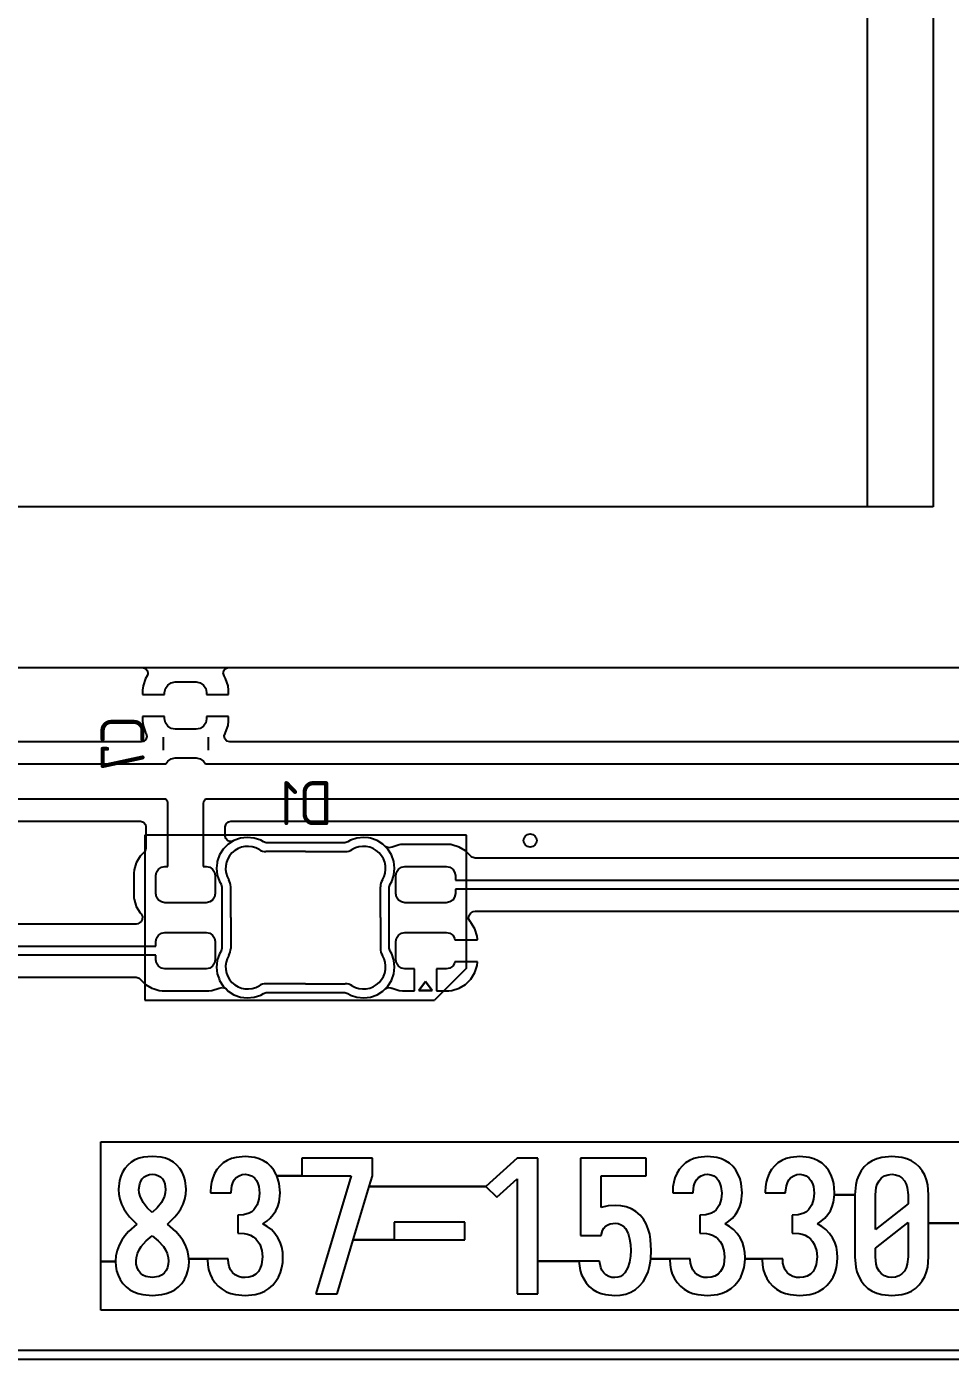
# Model space of a CAD drawing. Header units: millimetres. Extents: x 45 to 545, y -265 to -129.
# Drawn here: x 506.17 to 527.14, y -265.47 to -235.23 of the extents above; entities that cross this region are included whole.
import ezdxf
from ezdxf.enums import TextEntityAlignment as Align

# ---------------------------------------------------------------- set-up
doc = ezdxf.new("R2010")
doc.units = ezdxf.units.MM
for name, color, linetype, true_color in [('B.Cu', 151, 'CONTINUOUS', 0x6fccdb), ('B.Silkscreen', 203, 'CONTINUOUS', 0x8864cb), ('Edge.Cuts', 111, 'CONTINUOUS', 0x81ffbe), ('F.Cu', 241, 'CONTINUOUS', 0xe27299), ('F.Silkscreen', 254, 'CONTINUOUS', 0xdcc8ff), ('User.4', 31, 'CONTINUOUS', 0xd8c852)]:
    doc.layers.add(name, color=color, linetype=linetype, true_color=true_color)
doc.styles.add('KICAD', font='isocp.shx')

msp = doc.modelspace()

# ---------------------------------------------------------------- linework, layer by layer
at = {"layer": 'B.Cu', "linetype": 'CONTINUOUS'}
for p, q in [((496.254229, -249.775), (508.795771, -249.775)), ((508.795771, -249.775), (508.86281, -249.794685)), ((508.86281, -249.794685), (508.908565, -249.847489)), ((510.63025, -249.896706), (510.651172, -249.830042)), ((510.651172, -249.830042), (510.704813, -249.785272)), ((510.704813, -249.785272), (510.754229, -249.775)), ((510.754229, -249.775), (540.162138, -249.775)), ((508.864546, -250.023699), (508.810319, -250.187347)), ((508.864549, -250.023692), (508.864546, -250.023699)), ((508.901309, -249.964098), (508.864549, -250.023692)), ((508.918509, -249.916647), (508.901309, -249.964098)), ((508.908565, -249.847489), (508.918509, -249.916647)), ((509.369562, -250.169562), (509.446613, -250.118079)), ((509.446613, -250.118079), (509.5375, -250.1)), ((509.5375, -250.1), (510.0125, -250.1)), ((510.0125, -250.1), (510.103387, -250.118079)), ((510.103387, -250.118079), (510.180438, -250.169562)), ((510.648691, -249.964098), (510.63025, -249.896706)), ((510.68545, -250.023692), (510.648691, -249.964098)), ((510.685453, -250.023699), (510.68545, -250.023692)), ((510.73968, -250.187347), (510.685453, -250.023699)), ((508.810319, -250.187347), (508.8, -250.288345)), ((508.8, -250.288345), (508.8, -250.3875)), ((508.8, -250.3875), (509.3, -250.3875)), ((509.3, -250.3375), (509.318079, -250.246613)), ((509.3, -250.3875), (509.3, -250.3375)), ((509.318079, -250.246613), (509.369562, -250.169562)), ((510.180438, -250.169562), (510.231921, -250.246613)), ((510.231921, -250.246613), (510.25, -250.3375)), ((510.25, -250.3375), (510.25, -250.3875)), ((510.25, -250.3875), (510.749999, -250.3875)), ((510.749998, -250.288345), (510.73968, -250.187347)), ((510.749999, -250.28836), (510.749998, -250.288345)), ((510.749999, -250.3875), (510.749999, -250.28836)), ((509.3, -250.8875), (508.800001, -250.8875)), ((508.800001, -250.8875), (508.800001, -250.986654)), ((508.800001, -250.986654), (508.810319, -251.087652)), ((509.3, -250.9375), (509.3, -250.8875)), ((509.318079, -251.028387), (509.3, -250.9375)), ((509.369562, -251.105438), (509.318079, -251.028387)), ((510.231921, -251.028387), (510.180438, -251.105438)), ((510.25, -250.9375), (510.231921, -251.028387)), ((510.75, -250.8875), (510.25, -250.8875)), ((510.25, -250.8875), (510.25, -250.9375)), ((510.73968, -251.087652), (510.749999, -250.986654)), ((510.749999, -250.986654), (510.75, -250.986641)), ((510.75, -250.986641), (510.75, -250.8875)), ((508.810319, -251.087652), (508.864546, -251.2513)), ((508.864546, -251.2513), (508.864549, -251.251307)), ((508.864549, -251.251307), (508.87787, -251.272902)), ((508.896311, -251.340294), (508.875389, -251.406958)), ((508.87787, -251.272902), (508.896311, -251.340294)), ((509.446613, -251.156921), (509.369562, -251.105438)), ((509.5375, -251.175), (509.446613, -251.156921)), ((510.0125, -251.175), (509.5375, -251.175)), ((510.103387, -251.156921), (510.0125, -251.175)), ((510.180438, -251.105438), (510.103387, -251.156921)), ((510.65493, -251.320353), (510.67213, -251.272902)), ((510.664874, -251.389511), (510.65493, -251.320353)), ((510.67213, -251.272902), (510.68545, -251.251307)), ((510.68545, -251.251307), (510.685453, -251.2513)), ((510.685453, -251.2513), (510.73968, -251.087652)), ((508.772332, -251.462), (496.277668, -251.462)), ((508.821748, -251.451728), (508.772332, -251.462)), ((508.875389, -251.406958), (508.821748, -251.451728)), ((510.710629, -251.442315), (510.664874, -251.389511)), ((510.777668, -251.462), (510.710629, -251.442315)), ((538.723138, -251.462), (510.777668, -251.462)), ((495.725832, -251.9625), (509.324168, -251.9625)), ((509.324168, -251.9625), (509.369562, -251.894562)), ((509.369562, -251.894562), (509.446613, -251.843079)), ((509.446613, -251.843079), (509.5375, -251.825)), ((509.5375, -251.825), (510.0125, -251.825)), ((510.0125, -251.825), (510.103387, -251.843079)), ((510.103387, -251.843079), (510.180438, -251.894562)), ((510.180438, -251.894562), (510.225832, -251.9625)), ((510.225832, -251.9625), (538.981814, -251.9625)), ((509.324168, -252.7625), (495.725832, -252.7625)), ((509.369562, -252.830438), (509.324168, -252.7625)), ((509.375, -252.834071), (509.369562, -252.830438)), ((509.375, -254.29), (509.375, -252.834071)), ((510.180438, -252.830438), (510.175, -252.834071)), ((510.175, -252.834071), (510.175, -254.29)), ((510.225832, -252.7625), (510.180438, -252.830438)), ((539.1475, -252.7625), (510.225832, -252.7625)), ((496.2995, -253.263), (508.7505, -253.263)), ((508.7505, -253.263), (508.817539, -253.282685)), ((508.817539, -253.282685), (508.863294, -253.335489)), ((508.863294, -253.335489), (508.8745, -253.387)), ((508.8745, -253.387), (508.8745, -253.876409)), ((510.6755, -253.387), (510.695185, -253.319961)), ((510.6755, -253.599687), (510.6755, -253.387)), ((510.695185, -253.319961), (510.747989, -253.274206)), ((510.747989, -253.274206), (510.7995, -253.263)), ((510.7995, -253.263), (539.236193, -253.263)), ((510.686295, -253.65029), (510.6755, -253.599687)), ((510.731624, -253.70346), (510.686295, -253.65029)), ((510.798503, -253.723683), (510.731624, -253.70346)), ((510.865699, -253.704538), (510.798503, -253.723683)), ((510.874926, -253.698712), (510.865699, -253.704538)), ((511.022267, -253.64644), (510.874926, -253.698712)), ((511.022268, -253.64644), (511.022267, -253.64644)), ((511.177509, -253.627929), (511.022268, -253.64644)), ((511.17751, -253.627929), (511.177509, -253.627929)), ((511.177511, -253.627929), (511.17751, -253.627929)), ((511.333011, -253.644089), (511.177511, -253.627929)), ((511.333014, -253.64409), (511.333011, -253.644089)), ((511.481128, -253.694129), (511.333014, -253.64409)), ((511.541831, -253.731271), (511.481128, -253.694129)), ((511.606549, -253.7495), (511.541831, -253.731271)), ((513.393451, -253.7495), (511.606549, -253.7495)), ((513.458169, -253.731271), (513.393451, -253.7495)), ((513.51887, -253.694129), (513.458169, -253.731271)), ((513.518871, -253.694129), (513.51887, -253.694129)), ((513.666986, -253.644091), (513.518871, -253.694129)), ((513.822487, -253.627931), (513.666986, -253.644091)), ((513.822488, -253.627931), (513.822487, -253.627931)), ((513.822491, -253.627931), (513.822488, -253.627931)), ((513.925984, -253.640271), (513.822491, -253.627931)), ((513.977733, -253.646442), (513.925984, -253.640271)), ((514.125074, -253.698716), (513.977731, -253.646442)), ((513.977731, -253.646442), (513.977733, -253.646442)), ((514.257274, -253.782182), (514.125074, -253.698716)), ((508.745565, -254.056705), (508.656927, -254.203329)), ((508.745566, -254.056704), (508.745565, -254.056705)), ((508.838181, -253.96409), (508.745566, -254.056704)), ((508.854815, -253.943448), (508.838181, -253.96409)), ((508.8745, -253.876409), (508.854815, -253.943448)), ((514.306565, -253.831473), (514.257274, -253.782182)), ((514.324361, -253.846223), (514.306565, -253.831473)), ((514.390834, -253.867745), (514.324361, -253.846223)), ((514.45839, -253.849913), (514.390834, -253.867745)), ((514.463327, -253.846928), (514.45839, -253.849913)), ((514.463329, -253.846927), (514.463327, -253.846928)), ((514.626894, -253.795959), (514.463329, -253.846927)), ((514.655327, -253.793375), (514.626894, -253.795959)), ((514.697974, -253.7895), (514.655327, -253.793375)), ((515.752026, -253.7895), (514.697974, -253.7895)), ((515.794672, -253.793375), (515.752026, -253.7895)), ((515.823106, -253.795959), (515.794672, -253.793375)), ((515.98667, -253.846927), (515.823104, -253.795959)), ((515.823104, -253.795959), (515.823106, -253.795959)), ((515.986671, -253.846928), (515.986669, -253.846927)), ((515.986669, -253.846927), (515.98667, -253.846927)), ((515.986673, -253.846929), (515.986671, -253.846928)), ((516.133291, -253.935563), (515.986673, -253.846929)), ((516.254437, -254.056709), (516.133291, -253.935563)), ((516.254438, -254.056711), (516.254437, -254.056709)), ((516.25974, -254.062013), (516.254438, -254.056711)), ((516.260698, -254.061054), (516.25974, -254.062013)), ((516.281298, -254.079815), (516.260698, -254.061054)), ((516.348337, -254.0995), (516.281298, -254.079815)), ((508.605959, -254.366896), (508.5995, -254.437974)), ((508.656927, -254.203329), (508.605959, -254.366894)), ((508.605959, -254.366894), (508.605959, -254.366896)), ((509.115605, -254.41655), (509.160043, -254.350043)), ((509.160043, -254.350043), (509.22655, -254.305605)), ((509.22655, -254.305605), (509.305, -254.29)), ((509.305, -254.29), (509.375, -254.29)), ((510.175, -254.29), (510.245, -254.29)), ((510.245, -254.29), (510.32345, -254.305605)), ((510.32345, -254.305605), (510.389957, -254.350043)), ((510.389957, -254.350043), (510.434395, -254.41655)), ((514.565605, -254.41655), (514.610043, -254.350043)), ((514.610043, -254.350043), (514.67655, -254.305605)), ((514.67655, -254.305605), (514.755, -254.29)), ((514.755, -254.29), (515.695, -254.29)), ((515.695, -254.29), (515.77345, -254.305605)), ((515.77345, -254.305605), (515.839957, -254.350043)), ((515.839957, -254.350043), (515.884395, -254.41655)), ((538.849903, -254.0995), (516.348337, -254.0995)), ((508.5995, -254.437974), (508.5995, -254.962026)), ((509.1, -254.495), (509.115605, -254.41655)), ((509.1, -254.905), (509.1, -254.495)), ((510.434395, -254.41655), (510.45, -254.495)), ((510.45, -254.495), (510.45, -254.905)), ((514.55, -254.495), (514.565605, -254.41655)), ((514.55, -254.905), (514.55, -254.495)), ((515.884395, -254.41655), (515.9, -254.495)), ((515.9, -254.495), (515.9, -254.6)), ((515.9, -254.6), (539.108578, -254.6)), ((508.5995, -254.962026), (508.60301, -255.000656)), ((509.115605, -254.98345), (509.1, -254.905)), ((509.160043, -255.049957), (509.115605, -254.98345)), ((510.434395, -254.98345), (510.389957, -255.049957)), ((510.45, -254.905), (510.434395, -254.98345)), ((514.565605, -254.98345), (514.55, -254.905)), ((514.610043, -255.049957), (514.565605, -254.98345)), ((515.884395, -254.98345), (515.839957, -255.049957)), ((515.9, -254.905), (515.884395, -254.98345)), ((539.15, -254.8), (515.9, -254.8)), ((515.9, -254.8), (515.9, -254.905)), ((508.60301, -255.000656), (508.605959, -255.033105)), ((508.605959, -255.033105), (508.656927, -255.19667)), ((508.656927, -255.19667), (508.656929, -255.196673)), ((508.656929, -255.196673), (508.742355, -255.337985)), ((509.22655, -255.094395), (509.160043, -255.049957)), ((509.305, -255.11), (509.22655, -255.094395)), ((510.245, -255.11), (509.305, -255.11)), ((510.32345, -255.094395), (510.245, -255.11)), ((510.389957, -255.049957), (510.32345, -255.094395)), ((514.67655, -255.094395), (514.610043, -255.049957)), ((514.755, -255.11), (514.67655, -255.094395)), ((515.695, -255.11), (514.755, -255.11)), ((515.77345, -255.094395), (515.695, -255.11)), ((515.839957, -255.049957), (515.77345, -255.094395)), ((508.692438, -255.592604), (508.651663, -255.5995)), ((508.738164, -255.559914), (508.692438, -255.592604)), ((508.740261, -255.562011), (508.738164, -255.559914)), ((508.764592, -255.537679), (508.740261, -255.562011)), ((508.742355, -255.337985), (508.745565, -255.343294)), ((508.745565, -255.343294), (508.76459, -255.362319)), ((508.76459, -255.362319), (508.798075, -255.423642)), ((508.793091, -255.493334), (508.764592, -255.537679)), ((508.798075, -255.423642), (508.793091, -255.493334)), ((516.20157, -255.476711), (516.206554, -255.407019)), ((516.235055, -255.538034), (516.20157, -255.476711)), ((516.206554, -255.407019), (516.235055, -255.362672)), ((516.235055, -255.362672), (516.254437, -255.343291)), ((516.254037, -255.557016), (516.235055, -255.538034)), ((516.342612, -255.703536), (516.254037, -255.557016)), ((516.254437, -255.34329), (516.259743, -255.337985)), ((516.254437, -255.343291), (516.254437, -255.34329)), ((516.259743, -255.337985), (516.26184, -255.340082)), ((516.26184, -255.340082), (516.307562, -255.307396)), ((516.307562, -255.307396), (516.348337, -255.3005)), ((516.348337, -255.3005), (539.063331, -255.3005)), ((508.651663, -255.5995), (502.525097, -255.5995)), ((509.115605, -255.91655), (509.160043, -255.850043)), ((509.160043, -255.850043), (509.22655, -255.805605)), ((509.22655, -255.805605), (509.305, -255.79)), ((509.305, -255.79), (510.245, -255.79)), ((510.245, -255.79), (510.32345, -255.805605)), ((510.32345, -255.805605), (510.389957, -255.850043)), ((510.389957, -255.850043), (510.434395, -255.91655)), ((514.565605, -255.91655), (514.610043, -255.850043)), ((514.610043, -255.850043), (514.67655, -255.805605)), ((514.67655, -255.805605), (514.755, -255.79)), ((514.755, -255.79), (515.695, -255.79)), ((515.695, -255.79), (515.77345, -255.805605)), ((515.77345, -255.805605), (515.839957, -255.850043)), ((515.839957, -255.850043), (515.884395, -255.91655)), ((516.393544, -255.866985), (516.342612, -255.703536)), ((516.4, -255.938022), (516.393544, -255.866985)), ((502.266421, -256.1), (509.1, -256.1)), ((509.1, -255.995), (509.115605, -255.91655)), ((509.1, -256.1), (509.1, -255.995)), ((510.434395, -255.91655), (510.45, -255.995)), ((510.45, -255.995), (510.45, -256.405)), ((514.55, -255.995), (514.565605, -255.91655)), ((514.55, -256.405), (514.55, -255.995)), ((515.884395, -255.91655), (515.891049, -255.95)), ((515.891049, -255.95), (516.4, -255.95)), ((516.4, -255.95), (516.4, -255.938022)), ((509.1, -256.3), (502.225, -256.3)), ((509.1, -256.405), (509.1, -256.3)), ((509.115605, -256.48345), (509.1, -256.405)), ((509.160043, -256.549957), (509.115605, -256.48345)), ((510.434395, -256.48345), (510.389957, -256.549957)), ((510.45, -256.405), (510.434395, -256.48345)), ((514.565605, -256.48345), (514.55, -256.405)), ((514.610043, -256.549957), (514.565605, -256.48345)), ((515.884395, -256.48345), (515.839957, -256.549957)), ((515.891049, -256.45), (515.884395, -256.48345)), ((516.4, -256.45), (515.891049, -256.45)), ((516.393544, -256.533014), (516.4, -256.461977)), ((516.4, -256.461977), (516.4, -256.45)), ((502.145943, -256.8005), (508.651663, -256.8005)), ((508.651663, -256.8005), (508.718702, -256.820185)), ((509.22655, -256.594395), (509.160043, -256.549957)), ((509.305, -256.61), (509.22655, -256.594395)), ((510.245, -256.61), (509.305, -256.61)), ((510.32345, -256.594395), (510.245, -256.61)), ((510.389957, -256.549957), (510.32345, -256.594395)), ((514.67655, -256.594395), (514.610043, -256.549957)), ((514.755, -256.61), (514.67655, -256.594395)), ((514.975, -256.61), (514.755, -256.61)), ((514.975, -257.11), (514.975, -256.61)), ((515.695, -256.61), (515.475, -256.61)), ((515.475, -256.61), (515.475, -257.11)), ((515.77345, -256.594395), (515.695, -256.61)), ((515.839957, -256.549957), (515.77345, -256.594395)), ((516.254037, -256.842983), (516.342612, -256.696463)), ((516.342612, -256.696463), (516.393544, -256.533014)), ((508.718702, -256.820185), (508.739301, -256.838945)), ((508.739301, -256.838945), (508.74026, -256.837987)), ((508.74026, -256.837987), (508.745561, -256.843288)), ((508.745561, -256.843288), (508.745563, -256.843291)), ((508.745563, -256.843291), (508.866709, -256.964437)), ((508.866709, -256.964437), (509.013327, -257.053071)), ((509.013327, -257.053071), (509.01333, -257.053072)), ((509.01333, -257.053072), (509.013329, -257.053072)), ((509.013329, -257.053072), (509.061756, -257.068162)), ((509.061756, -257.068162), (509.176896, -257.104041)), ((509.176896, -257.104041), (509.247974, -257.1105)), ((510.302026, -257.1105), (510.373104, -257.104041)), ((510.373104, -257.104041), (510.536673, -257.053071)), ((510.536673, -257.053071), (510.541603, -257.05009)), ((510.541603, -257.05009), (510.609155, -257.032254)), ((510.609155, -257.032254), (510.67563, -257.05377)), ((510.67563, -257.05377), (510.693434, -257.068526)), ((510.693434, -257.068526), (510.742725, -257.117817)), ((514.257271, -257.11782), (514.306929, -257.068162)), ((514.306929, -257.068162), (514.368252, -257.034676)), ((514.368252, -257.034676), (514.437943, -257.03966)), ((514.437943, -257.03966), (514.458762, -257.049726)), ((514.458762, -257.049726), (514.463535, -257.052611)), ((514.463535, -257.052611), (514.463536, -257.052612)), ((514.463536, -257.052612), (514.626986, -257.103544)), ((514.626986, -257.103544), (514.626984, -257.103544)), ((514.626984, -257.103544), (514.698023, -257.11)), ((515.751977, -257.11), (515.823014, -257.103544)), ((515.823014, -257.103544), (515.986463, -257.052612)), ((515.986463, -257.052612), (516.132983, -256.964037)), ((516.132983, -256.964037), (516.254037, -256.842983)), ((509.247974, -257.1105), (509.247977, -257.1105)), ((509.247977, -257.1105), (510.302023, -257.1105)), ((510.302023, -257.1105), (510.302026, -257.1105)), ((510.742725, -257.117817), (510.742727, -257.117818)), ((510.742727, -257.117818), (510.742729, -257.11782)), ((510.742729, -257.11782), (510.874926, -257.201284)), ((510.874926, -257.201284), (511.022269, -257.253558)), ((511.022269, -257.253558), (511.177509, -257.272069)), ((511.177509, -257.272069), (511.333012, -257.255909)), ((511.333012, -257.255909), (511.481128, -257.205871)), ((511.481128, -257.205871), (511.541828, -257.168728)), ((511.541828, -257.168728), (511.606548, -257.1505)), ((511.606548, -257.1505), (511.639522, -257.150501)), ((511.639522, -257.150501), (511.639524, -257.1505)), ((511.639524, -257.1505), (512.460118, -257.1505)), ((512.460118, -257.1505), (513.360473, -257.1505)), ((513.360473, -257.1505), (513.393452, -257.1505)), ((513.393452, -257.1505), (513.458172, -257.16873)), ((513.458172, -257.16873), (513.511373, -257.201283)), ((513.511373, -257.201283), (513.518872, -257.205871)), ((513.518872, -257.205871), (513.666988, -257.255909)), ((513.666988, -257.255909), (513.822491, -257.272069)), ((513.822491, -257.272069), (513.977731, -257.253558)), ((513.977731, -257.253558), (514.125074, -257.201284)), ((514.125074, -257.201284), (514.257271, -257.11782)), ((514.698023, -257.11), (514.975, -257.11)), ((515.475, -257.11), (515.751977, -257.11)), ((541.996519, -265.2745), (48.003481, -265.2745))]:
    msp.add_line(p, q, dxfattribs=at)
at = {"layer": 'B.Cu'}
msp.add_circle((517.599999, -253.7), 0.15, dxfattribs=at)
at = {"layer": 'B.Silkscreen', "linetype": 'CONTINUOUS'}
for p, q in [((509.265, -251.353733), (509.265, -251.646267)), ((510.285, -251.353733), (510.285, -251.646267)), ((508.85, -253.575), (508.85, -257.325)), ((516.15, -253.575), (508.85, -253.575)), ((516.15, -256.6), (516.15, -253.575)), ((516.15, -256.6), (515.425, -257.325)), ((515.225, -256.9), (515.075, -257.1)), ((515.075, -257.1), (515.225, -256.9)), ((515.075, -257.1), (515.375, -257.1)), ((515.375, -257.1), (515.075, -257.1)), ((515.375, -257.1), (515.225, -256.9)), ((515.225, -256.9), (515.375, -257.1)), ((508.85, -257.325), (515.425, -257.325))]:
    msp.add_line(p, q, dxfattribs=at)
at = {"layer": 'Edge.Cuts', "linetype": 'CONTINUOUS'}
for p, q in [((512.5, -253.95), (511.599647, -253.95)), ((512.5, -253.95), (513.400353, -253.95)), ((510.8, -255.45), (510.8, -254.749647)), ((514.2, -255.45), (514.2, -254.749647)), ((510.8, -255.45), (510.8, -256.150353)), ((514.2, -255.45), (514.2, -256.150353)), ((512.5, -256.95), (511.599647, -256.95)), ((512.5, -256.95), (513.400353, -256.95)), ((542, -265.475), (48, -265.475))]:
    msp.add_line(p, q, dxfattribs=at)
at = {"layer": 'Edge.Cuts'}
for centre, radius, start, end in [((511.18284, -254.33284), 0.499999, -301.4001015, -148.5998985), ((511.59965, -253.64998), 0.30002, -121.3982783, -90.0005729), ((513.400356, -253.650008), 0.299992, -90.000573, -58.5999137), ((513.817158, -254.332842), 0.5, -31.3997865, 121.3997865), ((510.5, -254.7496), 0.299976, -0.0089763, 31.3921169), ((514.499992, -254.749644), 0.299992, -211.4000863, -179.999427), ((510.50032, -256.15044), 0.29968, -31.4174572, 0.0166335), ((514.499992, -256.150356), 0.299992, -180.000573, -148.5999137), ((511.18284, -256.56716), 0.499999, -211.4001015, -58.5998985), ((513.817158, -256.567158), 0.5, -121.3997865, 31.3997865), ((511.5996, -257.25), 0.299976, 89.9910237, 121.3921169), ((513.400356, -257.249992), 0.299992, 58.5999137, 90.000573)]:
    msp.add_arc(centre, radius, start, end, dxfattribs=at)
at = {"layer": 'F.Cu', "linetype": 'CONTINUOUS'}
for p, q in [((526.75, -205.625), (526.75, -246.125)), ((526.75, -246.125), (498.25, -246.125)), ((47.7, -249.775), (542.3, -249.775)), ((510.874926, -253.698712), (510.742723, -253.78218)), ((511.022267, -253.64644), (510.874926, -253.698712)), ((511.022268, -253.64644), (511.022267, -253.64644)), ((511.177509, -253.627929), (511.022268, -253.64644)), ((511.17751, -253.627929), (511.177509, -253.627929)), ((511.177511, -253.627929), (511.17751, -253.627929)), ((511.333011, -253.644089), (511.177511, -253.627929)), ((511.333014, -253.64409), (511.333011, -253.644089)), ((511.481128, -253.694129), (511.333014, -253.64409)), ((511.541831, -253.731271), (511.481128, -253.694129)), ((511.606549, -253.7495), (511.541831, -253.731271)), ((513.393451, -253.7495), (511.606549, -253.7495)), ((513.458169, -253.731271), (513.393451, -253.7495)), ((513.51887, -253.694129), (513.458169, -253.731271)), ((513.518871, -253.694129), (513.51887, -253.694129)), ((513.666986, -253.644091), (513.518871, -253.694129)), ((513.822487, -253.627931), (513.666986, -253.644091)), ((513.822488, -253.627931), (513.822487, -253.627931)), ((513.822491, -253.627931), (513.822488, -253.627931)), ((513.925984, -253.640271), (513.822491, -253.627931)), ((513.977733, -253.646442), (513.925984, -253.640271)), ((514.125074, -253.698716), (513.977731, -253.646442)), ((513.977731, -253.646442), (513.977733, -253.646442)), ((514.257274, -253.782182), (514.125074, -253.698716)), ((510.548712, -254.024926), (510.504145, -254.150549)), ((510.63218, -253.892723), (510.548712, -254.024926)), ((510.742723, -253.78218), (510.63218, -253.892723)), ((514.367817, -253.892725), (514.257274, -253.782182)), ((514.367818, -253.892727), (514.367817, -253.892725)), ((514.36782, -253.892729), (514.367818, -253.892727)), ((514.451284, -254.024926), (514.36782, -253.892729)), ((514.503558, -254.172269), (514.451284, -254.024926)), ((510.492893, -254.20202), (510.477929, -254.327511)), ((510.477929, -254.327511), (510.494089, -254.483011)), ((510.49644, -254.172268), (510.492893, -254.20202)), ((510.504145, -254.150549), (510.49644, -254.172268)), ((514.522069, -254.327509), (514.503558, -254.172269)), ((514.505909, -254.483012), (514.522069, -254.327509)), ((510.494089, -254.483011), (510.49409, -254.483014)), ((510.49409, -254.483014), (510.544129, -254.631129)), ((510.544129, -254.631129), (510.58127, -254.691829)), ((514.41873, -254.691826), (514.455871, -254.631128)), ((514.455871, -254.631128), (514.505909, -254.483012)), ((510.58127, -254.691829), (510.599499, -254.756548)), ((510.599499, -254.756548), (510.599499, -254.803952)), ((510.599499, -254.803952), (510.5995, -254.803961)), ((510.5995, -254.803961), (510.5995, -256.098276)), ((514.4005, -254.756546), (514.41873, -254.691826)), ((514.4005, -256.143451), (514.4005, -254.756546)), ((510.599497, -256.14342), (510.581268, -256.208175)), ((510.5995, -256.098276), (510.599484, -256.098439)), ((510.599484, -256.098439), (510.599497, -256.14342)), ((514.418729, -256.20817), (514.4005, -256.143451)), ((510.494091, -256.416986), (510.485116, -256.503356)), ((510.544128, -256.268874), (510.494091, -256.416986)), ((510.544131, -256.268867), (510.544128, -256.268874)), ((510.581268, -256.208175), (510.544131, -256.268867)), ((514.455871, -256.268872), (514.418729, -256.20817)), ((514.505909, -256.416988), (514.455871, -256.268872)), ((514.522069, -256.572491), (514.505909, -256.416988)), ((510.485116, -256.503356), (510.477931, -256.572491)), ((510.477931, -256.572491), (510.496442, -256.727731)), ((510.496442, -256.727731), (510.535057, -256.836575)), ((514.451284, -256.875074), (514.503558, -256.727731)), ((514.503558, -256.727731), (514.522069, -256.572491)), ((510.535057, -256.836575), (510.548716, -256.875073)), ((510.548716, -256.875073), (510.548716, -256.875075)), ((510.548716, -256.875075), (510.632182, -257.007274)), ((510.632182, -257.007274), (510.742725, -257.117817)), ((514.257271, -257.11782), (514.36782, -257.007271)), ((514.36782, -257.007271), (514.451284, -256.875074)), ((510.742725, -257.117817), (510.742727, -257.117818)), ((510.742727, -257.117818), (510.742729, -257.11782)), ((510.742729, -257.11782), (510.874926, -257.201284)), ((510.874926, -257.201284), (511.022269, -257.253558)), ((511.022269, -257.253558), (511.177509, -257.272069)), ((511.177509, -257.272069), (511.333012, -257.255909)), ((511.333012, -257.255909), (511.481128, -257.205871)), ((511.481128, -257.205871), (511.541828, -257.168728)), ((511.541828, -257.168728), (511.606548, -257.1505)), ((511.606548, -257.1505), (511.639522, -257.150501)), ((511.639522, -257.150501), (511.639524, -257.1505)), ((511.639524, -257.1505), (512.460118, -257.1505)), ((512.460118, -257.1505), (513.360473, -257.1505)), ((513.360473, -257.1505), (513.393452, -257.1505)), ((513.393452, -257.1505), (513.458172, -257.16873)), ((513.458172, -257.16873), (513.511373, -257.201283)), ((513.511373, -257.201283), (513.518872, -257.205871)), ((513.518872, -257.205871), (513.666988, -257.255909)), ((513.666988, -257.255909), (513.822491, -257.272069)), ((513.822491, -257.272069), (513.977731, -257.253558)), ((513.977731, -257.253558), (514.125074, -257.201284)), ((514.125074, -257.201284), (514.257271, -257.11782)), ((541.996519, -265.2745), (48.003481, -265.2745))]:
    msp.add_line(p, q, dxfattribs=at)
at = {"layer": 'F.Cu'}
msp.add_circle((517.599999, -253.7), 0.15, dxfattribs=at)
at = {"layer": 'F.Silkscreen', "linetype": 'CONTINUOUS'}
for p, q in [((507.851322, -263.251226), (507.851322, -260.538174)), ((507.851322, -260.538174), (537.469192, -260.538174)), ((508.541478, -261.000042), (508.463642, -261.064764)), ((508.627223, -260.949359), (508.541478, -261.000042)), ((508.719958, -260.912095), (508.627223, -260.949359)), ((508.818282, -260.88836), (508.719958, -260.912095)), ((509.019783, -260.871507), (508.818282, -260.88836)), ((509.221283, -260.88836), (509.019783, -260.871507)), ((509.31958, -260.912101), (509.221283, -260.88836)), ((509.412159, -260.949359), (509.31958, -260.912101)), ((509.498058, -261.000054), (509.412159, -260.949359)), ((509.575924, -261.064764), (509.498058, -261.000054)), ((510.632431, -261.016859), (510.55375, -261.087662)), ((510.721545, -260.959801), (510.632431, -261.016859)), ((510.818729, -260.917284), (510.721545, -260.959801)), ((510.92103, -260.890558), (510.818729, -260.917284)), ((511.130957, -260.871507), (510.92103, -260.890558)), ((511.344914, -260.892573), (511.130957, -260.871507)), ((511.447126, -260.921435), (511.344914, -260.892573)), ((511.544216, -260.966029), (511.447126, -260.921435)), ((511.63343, -261.025256), (511.544216, -260.966029)), ((511.712194, -261.098286), (511.63343, -261.025256)), ((514.018457, -260.905212), (512.415247, -260.905212)), ((512.415247, -260.905212), (512.415247, -261.30803)), ((514.018457, -261.30803), (514.018457, -260.905212)), ((517.304744, -260.905212), (516.59125, -261.551479)), ((517.77479, -260.905212), (517.304744, -260.905212)), ((517.77479, -263.247196), (517.77479, -260.905212)), ((520.234376, -260.905212), (518.744373, -260.905212)), ((518.744373, -260.905212), (518.744373, -262.663761)), ((520.234376, -261.30803), (520.234376, -260.905212)), ((521.125104, -261.016859), (521.046423, -261.087662)), ((521.214218, -260.959801), (521.125104, -261.016859)), ((521.311402, -260.917284), (521.214218, -260.959801)), ((521.413703, -260.890558), (521.311402, -260.917284)), ((521.62363, -260.871507), (521.413703, -260.890558)), ((521.837586, -260.892573), (521.62363, -260.871507)), ((521.939798, -260.921435), (521.837586, -260.892573)), ((522.036888, -260.966029), (521.939798, -260.921435)), ((522.126103, -261.025256), (522.036888, -260.966029)), ((522.204867, -261.098286), (522.126103, -261.025256)), ((523.223638, -261.016859), (523.144957, -261.087662)), ((523.312752, -260.959801), (523.223638, -261.016859)), ((523.409936, -260.917284), (523.312752, -260.959801)), ((523.512237, -260.890558), (523.409936, -260.917284)), ((523.722164, -260.871507), (523.512237, -260.890558)), ((523.936121, -260.892573), (523.722164, -260.871507)), ((524.038333, -260.921435), (523.936121, -260.892573)), ((524.135423, -260.966029), (524.038333, -260.921435)), ((524.224637, -261.025256), (524.135423, -260.966029)), ((524.303401, -261.098286), (524.224637, -261.025256)), ((525.268265, -261.030448), (525.18469, -261.108728)), ((525.36311, -260.968227), (525.268265, -261.030448)), ((525.467218, -260.922126), (525.36311, -260.968227)), ((525.579265, -260.892573), (525.467218, -260.922126)), ((525.808059, -260.871507), (525.579265, -260.892573)), ((526.036854, -260.892573), (525.808059, -260.871507)), ((526.1489, -260.922126), (526.036854, -260.892573)), ((526.253009, -260.968227), (526.1489, -260.922126)), ((526.347819, -261.030457), (526.253009, -260.968227)), ((526.431245, -261.108728), (526.347819, -261.030457)), ((508.303638, -261.318593), (508.274781, -261.415191)), ((508.344024, -261.226331), (508.303638, -261.318593)), ((508.396945, -261.140872), (508.344024, -261.226331)), ((508.463642, -261.064764), (508.396945, -261.140872)), ((508.790988, -261.375258), (508.836323, -261.331441)), ((508.836323, -261.331441), (508.893753, -261.299787)), ((508.893753, -261.299787), (508.957341, -261.280713)), ((508.957341, -261.280713), (509.019783, -261.274508)), ((509.019783, -261.274508), (509.082199, -261.280717)), ((509.082199, -261.280717), (509.145629, -261.299787)), ((509.145629, -261.299787), (509.203179, -261.331461)), ((509.203179, -261.331461), (509.248394, -261.375258)), ((509.642621, -261.140872), (509.575924, -261.064764)), ((509.695542, -261.226331), (509.642621, -261.140872)), ((509.735928, -261.318593), (509.695542, -261.226331)), ((509.764785, -261.415191), (509.735928, -261.318593)), ((510.434132, -261.259853), (510.393759, -261.356291)), ((510.487002, -261.169711), (510.434132, -261.259853)), ((510.55375, -261.087662), (510.487002, -261.169711)), ((510.927981, -261.348885), (510.990273, -261.308213)), ((510.990273, -261.308213), (511.060713, -261.282779)), ((511.060713, -261.282779), (511.130957, -261.274508)), ((511.130957, -261.274508), (511.204481, -261.28384)), ((511.204481, -261.28384), (511.275671, -261.312243)), ((511.275671, -261.312243), (511.337338, -261.357138)), ((511.778785, -261.182672), (511.712194, -261.098286)), ((511.831812, -261.276706), (511.778785, -261.182672)), ((511.844269, -261.30803), (511.831812, -261.276706)), ((511.871721, -261.377064), (511.844269, -261.30803)), ((511.844269, -261.30803), (512.415247, -261.30803)), ((512.415247, -261.30803), (511.844269, -261.30803)), ((512.415247, -261.30803), (513.535772, -261.30803)), ((513.535772, -261.30803), (512.734167, -263.99)), ((513.945693, -261.551479), (514.018457, -261.30803)), ((519.210205, -262.025737), (519.210205, -261.30803)), ((519.210205, -261.30803), (520.234376, -261.30803)), ((520.926805, -261.259853), (520.886432, -261.356291)), ((520.979674, -261.169711), (520.926805, -261.259853)), ((521.046423, -261.087662), (520.979674, -261.169711)), ((521.420654, -261.348885), (521.482946, -261.308213)), ((521.482946, -261.308213), (521.553386, -261.282779)), ((521.553386, -261.282779), (521.62363, -261.274508)), ((521.62363, -261.274508), (521.697153, -261.28384)), ((521.697153, -261.28384), (521.768343, -261.312243)), ((521.768343, -261.312243), (521.830011, -261.357138)), ((522.271458, -261.182672), (522.204867, -261.098286)), ((522.324484, -261.276706), (522.271458, -261.182672)), ((522.364394, -261.377064), (522.324484, -261.276706)), ((523.025339, -261.259853), (522.984966, -261.356291)), ((523.078209, -261.169711), (523.025339, -261.259853)), ((523.144957, -261.087662), (523.078209, -261.169711)), ((523.519188, -261.348885), (523.58148, -261.308213)), ((523.58148, -261.308213), (523.65192, -261.282779)), ((523.65192, -261.282779), (523.722164, -261.274508)), ((523.722164, -261.274508), (523.795688, -261.28384)), ((523.795688, -261.28384), (523.866878, -261.312243)), ((523.866878, -261.312243), (523.928545, -261.357138)), ((524.369993, -261.182672), (524.303401, -261.098286)), ((524.423019, -261.276706), (524.369993, -261.182672)), ((524.462928, -261.377064), (524.423019, -261.276706)), ((525.058844, -261.297588), (525.018115, -261.403122)), ((525.114337, -261.199214), (525.058844, -261.297588)), ((525.18469, -261.108728), (525.114337, -261.199214)), ((525.576143, -261.358411), (525.646492, -261.312243)), ((525.646492, -261.312243), (525.726003, -261.283875)), ((525.726003, -261.283875), (525.808059, -261.274508)), ((525.808059, -261.274508), (525.890115, -261.283875)), ((525.890115, -261.283875), (525.969626, -261.312243)), ((525.969626, -261.312243), (526.039938, -261.358419)), ((526.501703, -261.199233), (526.431245, -261.108728)), ((526.557091, -261.297588), (526.501703, -261.199233)), ((526.59796, -261.403131), (526.557091, -261.297588)), ((508.274781, -261.415191), (508.2517, -261.614494)), ((508.2517, -261.614494), (508.251992, -261.618707)), ((508.251992, -261.618707), (508.259504, -261.727217)), ((508.717532, -261.618707), (508.734385, -261.490662)), ((508.723846, -261.697076), (508.717532, -261.618707)), ((508.734385, -261.490662), (508.75712, -261.428975)), ((508.75712, -261.428975), (508.790988, -261.375258)), ((509.248394, -261.375258), (509.282405, -261.428987)), ((509.282405, -261.428987), (509.305181, -261.490662)), ((509.305181, -261.490662), (509.322033, -261.618707)), ((509.322033, -261.618707), (509.315675, -261.697068)), ((509.787865, -261.614494), (509.764785, -261.415191)), ((509.780062, -261.727217), (509.787865, -261.614494)), ((510.347628, -261.561051), (510.341808, -261.669082)), ((510.364889, -261.45714), (510.347628, -261.561051)), ((510.393759, -261.356291), (510.364889, -261.45714)), ((510.807824, -261.681538), (510.824493, -261.536824)), ((510.824493, -261.536824), (510.847196, -261.466231)), ((510.847196, -261.466231), (510.881096, -261.402552)), ((510.881096, -261.402552), (510.927981, -261.348885)), ((511.337338, -261.357138), (511.382649, -261.415191)), ((511.382649, -261.415191), (511.415169, -261.482608)), ((511.415169, -261.482608), (511.437237, -261.555692)), ((511.437237, -261.555692), (511.45409, -261.706817)), ((511.898856, -261.480221), (511.871721, -261.377064)), ((511.919922, -261.694178), (511.898856, -261.480221)), ((513.583134, -262.764511), (513.945693, -261.551479)), ((513.945693, -261.551479), (516.59125, -261.551479)), ((516.59125, -261.551479), (513.945693, -261.551479)), ((516.59125, -261.551479), (516.843125, -261.794928)), ((516.843125, -261.794928), (517.304744, -261.375258)), ((517.304744, -261.375258), (517.304744, -263.99)), ((520.840301, -261.561051), (520.834481, -261.669082)), ((520.857562, -261.45714), (520.840301, -261.561051)), ((520.886432, -261.356291), (520.857562, -261.45714)), ((521.300496, -261.681538), (521.317166, -261.536824)), ((521.317166, -261.536824), (521.339868, -261.466231)), ((521.339868, -261.466231), (521.373769, -261.402552)), ((521.373769, -261.402552), (521.420654, -261.348885)), ((521.830011, -261.357138), (521.875322, -261.415191)), ((521.875322, -261.415191), (521.907842, -261.482608)), ((521.907842, -261.482608), (521.92991, -261.555692)), ((521.92991, -261.555692), (521.946763, -261.706817)), ((522.391529, -261.480221), (522.364394, -261.377064)), ((522.412595, -261.694178), (522.391529, -261.480221)), ((522.938836, -261.561051), (522.933016, -261.669082)), ((522.956096, -261.45714), (522.938836, -261.561051)), ((522.984966, -261.356291), (522.956096, -261.45714)), ((523.399031, -261.681538), (523.4157, -261.536824)), ((523.4157, -261.536824), (523.438403, -261.466231)), ((523.438403, -261.466231), (523.472304, -261.402552)), ((523.472304, -261.402552), (523.519188, -261.348885)), ((523.928545, -261.357138), (523.973856, -261.415191)), ((523.973856, -261.415191), (524.006376, -261.482608)), ((524.006376, -261.482608), (524.028445, -261.555692)), ((524.028445, -261.555692), (524.045297, -261.706817)), ((524.490064, -261.480221), (524.462928, -261.377064)), ((524.51113, -261.694178), (524.490064, -261.480221)), ((524.9918, -261.515758), (524.972932, -261.744553)), ((525.018115, -261.403122), (524.9918, -261.515758)), ((525.438764, -261.744553), (525.455434, -261.576758)), ((525.455434, -261.576758), (525.480105, -261.495912)), ((525.480105, -261.495912), (525.520463, -261.42142)), ((525.520463, -261.42142), (525.576143, -261.358411)), ((526.039938, -261.358419), (526.095472, -261.42142)), ((526.095472, -261.42142), (526.135928, -261.495927)), ((526.135928, -261.495927), (526.160502, -261.576758)), ((526.160502, -261.576758), (526.177354, -261.744553)), ((526.624319, -261.515758), (526.59796, -261.403131)), ((526.643186, -261.744553), (526.624319, -261.515758)), ((508.259504, -261.727217), (508.283207, -261.84109)), ((508.283207, -261.84109), (508.321085, -261.951553)), ((508.742628, -261.771847), (508.723846, -261.697076)), ((508.809856, -261.912531), (508.742628, -261.771847)), ((508.906393, -262.036362), (508.809856, -261.912531)), ((509.229526, -261.912531), (509.132989, -262.036362)), ((509.296754, -261.771847), (509.229526, -261.912531)), ((509.315675, -261.697068), (509.296754, -261.771847)), ((509.718481, -261.951553), (509.756358, -261.84109)), ((509.756358, -261.84109), (509.780062, -261.727217)), ((510.341808, -261.669082), (510.341808, -261.698391)), ((510.341808, -261.698391), (510.807824, -261.698391)), ((510.807824, -261.698391), (510.807824, -261.681538)), ((511.441451, -261.84109), (511.401517, -261.969134)), ((511.45409, -261.706817), (511.441451, -261.84109)), ((511.866842, -262.006164), (511.896841, -261.904105)), ((511.896841, -261.904105), (511.919922, -261.694178)), ((520.834481, -261.669082), (520.834481, -261.698391)), ((520.834481, -261.698391), (521.300496, -261.698391)), ((521.300496, -261.698391), (521.300496, -261.681538)), ((521.934123, -261.84109), (521.89419, -261.969134)), ((521.946763, -261.706817), (521.934123, -261.84109)), ((522.359514, -262.006164), (522.389514, -261.904105)), ((522.389514, -261.904105), (522.412595, -261.694178)), ((522.933016, -261.669082), (522.933016, -261.698391)), ((522.933016, -261.698391), (523.399031, -261.698391)), ((523.399031, -261.698391), (523.399031, -261.681538)), ((524.032658, -261.84109), (523.992724, -261.969134)), ((524.045297, -261.706817), (524.032658, -261.84109)), ((524.458049, -262.006164), (524.488049, -261.904105)), ((524.488049, -261.904105), (524.505591, -261.744553)), ((524.505591, -261.744553), (524.51113, -261.694178)), ((524.505591, -261.744553), (524.972932, -261.744553)), ((524.972932, -261.744553), (524.505591, -261.744553)), ((524.972932, -261.744553), (524.972932, -262.949159)), ((525.438764, -262.525275), (525.438764, -261.744553)), ((526.177354, -261.946053), (525.438764, -262.525275)), ((526.177354, -261.744553), (526.177354, -261.946053)), ((526.643186, -262.382576), (526.643186, -261.744553)), ((508.321085, -261.951553), (508.371318, -262.05523)), ((508.371318, -262.05523), (508.43315, -262.152126)), ((508.43315, -262.152126), (508.505591, -262.241892)), ((508.505591, -262.241892), (508.67137, -262.403459)), ((509.019783, -262.139127), (508.906393, -262.036362)), ((509.132989, -262.036362), (509.019783, -262.139127)), ((509.368195, -262.403459), (509.533975, -262.241892)), ((509.533975, -262.241892), (509.606416, -262.152126)), ((509.606416, -262.152126), (509.668248, -262.05523)), ((509.668248, -262.05523), (509.718481, -261.951553)), ((511.093038, -262.197929), (510.958766, -262.206172)), ((510.958766, -262.206172), (510.958766, -262.609173)), ((511.221082, -262.160193), (511.093038, -262.197929)), ((511.278318, -262.125521), (511.221082, -262.160193)), ((511.328244, -262.080326), (511.278318, -262.125521)), ((511.401517, -261.969134), (511.328244, -262.080326)), ((511.697356, -262.271385), (511.766921, -262.189741)), ((511.766921, -262.189741), (511.823385, -262.101392)), ((511.823385, -262.101392), (511.866842, -262.006164)), ((519.371772, -261.992215), (519.210205, -262.025737)), ((519.537551, -261.983789), (519.371772, -261.992215)), ((519.658869, -261.991607), (519.537551, -261.983789)), ((519.781, -262.015296), (519.658869, -261.991607)), ((519.897313, -262.057439), (519.781, -262.015296)), ((520.001369, -262.120259), (519.897313, -262.057439)), ((520.092661, -262.200969), (520.001369, -262.120259)), ((520.169347, -262.296481), (520.092661, -262.200969)), ((521.585711, -262.197929), (521.451438, -262.206172)), ((521.451438, -262.206172), (521.451438, -262.609173)), ((521.713755, -262.160193), (521.585711, -262.197929)), ((521.770991, -262.125521), (521.713755, -262.160193)), ((521.820917, -262.080326), (521.770991, -262.125521)), ((521.89419, -261.969134), (521.820917, -262.080326)), ((522.190029, -262.271385), (522.259594, -262.189741)), ((522.259594, -262.189741), (522.316058, -262.101392)), ((522.316058, -262.101392), (522.359514, -262.006164)), ((523.684245, -262.197929), (523.549973, -262.206172)), ((523.549973, -262.206172), (523.549973, -262.609173)), ((523.81229, -262.160193), (523.684245, -262.197929)), ((523.869526, -262.125521), (523.81229, -262.160193)), ((523.919451, -262.080326), (523.869526, -262.125521)), ((523.992724, -261.969134), (523.919451, -262.080326)), ((524.288563, -262.271385), (524.358128, -262.189741)), ((524.358128, -262.189741), (524.414593, -262.101392)), ((524.414593, -262.101392), (524.458049, -262.006164)), ((508.67137, -262.403459), (508.48251, -262.573635)), ((509.557056, -262.573635), (509.368195, -262.403459)), ((511.529561, -262.399246), (511.617389, -262.342309)), ((511.629933, -262.457238), (511.529561, -262.399246)), ((511.617389, -262.342309), (511.697356, -262.271385)), ((511.722635, -262.531503), (511.629933, -262.457238)), ((511.804118, -262.618342), (511.722635, -262.531503)), ((516.116991, -262.36151), (514.513781, -262.36151)), ((514.513781, -262.36151), (514.513781, -262.764511)), ((516.116991, -262.764511), (516.116991, -262.36151)), ((519.210205, -262.663761), (519.239514, -262.548356)), ((519.239514, -262.548356), (519.270196, -262.496092)), ((519.270196, -262.496092), (519.310955, -262.453834)), ((519.310955, -262.453834), (519.360467, -262.422023)), ((519.360467, -262.422023), (519.417934, -262.401444)), ((519.417934, -262.401444), (519.537551, -262.386789)), ((519.537551, -262.386789), (519.599381, -262.394505)), ((519.599381, -262.394505), (519.661383, -262.418297)), ((519.661383, -262.418297), (519.716917, -262.455231)), ((519.716917, -262.455231), (519.760118, -262.502194)), ((519.760118, -262.502194), (519.820934, -262.615584)), ((520.231205, -262.402932), (520.169347, -262.296481)), ((520.27834, -262.516849), (520.231205, -262.402932)), ((520.311989, -262.635522), (520.27834, -262.516849)), ((522.022234, -262.399246), (522.110061, -262.342309)), ((522.122605, -262.457238), (522.022234, -262.399246)), ((522.110061, -262.342309), (522.190029, -262.271385)), ((522.215308, -262.531503), (522.122605, -262.457238)), ((522.29679, -262.618342), (522.215308, -262.531503)), ((524.120768, -262.399246), (524.208596, -262.342309)), ((524.22114, -262.457238), (524.120768, -262.399246)), ((524.208596, -262.342309), (524.288563, -262.271385)), ((524.313842, -262.531503), (524.22114, -262.457238)), ((524.395325, -262.618342), (524.313842, -262.531503)), ((525.438764, -262.949159), (526.177354, -262.369937)), ((526.177354, -262.369937), (526.177354, -263.150659)), ((526.643186, -263.150659), (526.643186, -262.382576)), ((526.643186, -262.382576), (529.266355, -262.382576)), ((529.266355, -262.382576), (526.643186, -262.382576)), ((508.327171, -262.772937), (508.267432, -262.885184)), ((508.399778, -262.66832), (508.327171, -262.772937)), ((508.48251, -262.573635), (508.399778, -262.66832)), ((508.765709, -262.915636), (508.883312, -262.785394)), ((508.883312, -262.785394), (509.019783, -262.672187)), ((509.019783, -262.672187), (509.156253, -262.785394)), ((509.156253, -262.785394), (509.273673, -262.915636)), ((509.639748, -262.668329), (509.557056, -262.573635)), ((509.712211, -262.772937), (509.639748, -262.668329)), ((509.772092, -262.885194), (509.712211, -262.772937)), ((510.958766, -262.609173), (511.107876, -262.617599)), ((511.107876, -262.617599), (511.179713, -262.631791)), ((511.179713, -262.631791), (511.248377, -262.657533)), ((511.248377, -262.657533), (511.312286, -262.69406)), ((511.312286, -262.69406), (511.370193, -262.74143)), ((511.370193, -262.74143), (511.419552, -262.797581)), ((511.419552, -262.797581), (511.458303, -262.861048)), ((511.871562, -262.714136), (511.804118, -262.618342)), ((511.924099, -262.818461), (511.871562, -262.714136)), ((511.959856, -262.930291), (511.924099, -262.818461)), ((513.216852, -263.99), (513.583134, -262.764511)), ((513.583134, -262.764511), (514.513781, -262.764511)), ((514.513781, -262.764511), (513.583134, -262.764511)), ((514.513781, -262.764511), (516.116991, -262.764511)), ((518.744373, -262.663761), (519.210205, -262.663761)), ((519.820934, -262.615584), (519.856655, -262.74143)), ((519.856655, -262.74143), (519.875522, -262.871489)), ((520.332928, -262.756085), (520.311989, -262.635522)), ((520.347583, -263.003747), (520.332928, -262.756085)), ((521.451438, -262.609173), (521.600549, -262.617599)), ((521.600549, -262.617599), (521.672386, -262.631791)), ((521.672386, -262.631791), (521.741049, -262.657533)), ((521.741049, -262.657533), (521.804959, -262.69406)), ((521.804959, -262.69406), (521.862865, -262.74143)), ((521.862865, -262.74143), (521.912225, -262.797581)), ((521.912225, -262.797581), (521.950976, -262.861048)), ((522.364235, -262.714136), (522.29679, -262.618342)), ((522.416772, -262.818461), (522.364235, -262.714136)), ((522.452529, -262.930291), (522.416772, -262.818461)), ((523.549973, -262.609173), (523.699083, -262.617599)), ((523.699083, -262.617599), (523.77092, -262.631791)), ((523.77092, -262.631791), (523.839584, -262.657533)), ((523.839584, -262.657533), (523.903493, -262.69406)), ((523.903493, -262.69406), (523.9614, -262.74143)), ((523.9614, -262.74143), (524.01076, -262.797581)), ((524.01076, -262.797581), (524.049511, -262.861048)), ((524.46277, -262.714136), (524.395325, -262.618342)), ((524.515306, -262.818461), (524.46277, -262.714136)), ((524.551063, -262.930291), (524.515306, -262.818461)), ((508.194062, -263.12661), (508.184959, -263.247196)), ((508.222391, -263.003747), (508.194062, -263.12661)), ((508.267432, -262.885184), (508.222391, -263.003747)), ((508.658252, -263.159867), (508.681812, -263.07299)), ((508.681812, -263.07299), (508.718721, -262.990264)), ((508.718721, -262.990264), (508.765709, -262.915636)), ((509.273673, -262.915636), (509.320763, -262.990282)), ((509.320763, -262.990282), (509.357571, -263.07299)), ((509.357571, -263.07299), (509.381269, -263.159874)), ((509.817175, -263.003747), (509.772092, -262.885194)), ((509.845503, -263.12661), (509.817175, -263.003747)), ((509.850803, -263.196821), (509.845503, -263.12661)), ((511.458303, -262.861048), (511.50648, -263.001549)), ((511.521318, -263.150659), (511.500252, -263.322667)), ((511.50648, -263.001549), (511.521318, -263.150659)), ((511.980343, -263.046337), (511.959856, -262.930291)), ((511.98715, -263.163115), (511.980343, -263.046337)), ((519.875522, -263.136004), (519.856655, -263.266064)), ((519.875522, -262.871489), (519.881751, -263.003747)), ((519.881751, -263.003747), (519.875522, -263.136004)), ((520.336056, -263.196821), (520.347583, -263.003747)), ((521.950976, -262.861048), (521.999153, -263.001549)), ((522.013991, -263.150659), (521.992925, -263.322667)), ((521.999153, -263.001549), (522.013991, -263.150659)), ((522.473016, -263.046337), (522.452529, -262.930291)), ((522.479823, -263.163115), (522.473016, -263.046337)), ((524.049511, -262.861048), (524.097688, -263.001549)), ((524.112525, -263.150659), (524.091459, -263.322667)), ((524.097688, -263.001549), (524.112525, -263.150659)), ((524.57155, -263.046337), (524.551063, -262.930291)), ((524.578357, -263.163115), (524.57155, -263.046337)), ((524.972932, -262.949159), (524.972932, -263.150659)), ((524.972932, -263.150659), (524.9918, -263.37927)), ((525.438764, -263.150659), (525.438764, -262.949159)), ((525.455434, -263.318454), (525.438764, -263.150659)), ((526.177354, -263.150659), (526.160502, -263.318454)), ((526.624319, -263.37927), (526.643186, -263.150659)), ((507.851322, -264.356855), (507.851322, -263.251226)), ((507.851322, -263.251226), (508.184655, -263.251226)), ((508.184655, -263.251226), (507.851322, -263.251226)), ((508.184959, -263.247196), (508.184655, -263.251226)), ((508.184655, -263.251226), (508.190947, -263.359497)), ((508.190947, -263.359497), (508.209751, -263.465366)), ((508.650488, -263.247196), (508.658252, -263.159867)), ((508.656631, -263.318248), (508.650488, -263.247196)), ((508.675584, -263.39191), (508.656631, -263.318248)), ((508.707343, -263.460998), (508.675584, -263.39191)), ((509.363799, -263.39191), (509.332181, -263.460992)), ((509.382891, -263.318241), (509.363799, -263.39191)), ((509.381269, -263.159874), (509.389078, -263.247196)), ((509.389078, -263.247196), (509.382891, -263.318241)), ((509.829814, -263.465366), (509.848619, -263.359497)), ((509.848619, -263.359497), (509.85491, -263.251226)), ((509.85491, -263.251226), (509.850803, -263.196821)), ((509.850803, -263.196821), (510.274764, -263.196821)), ((510.274764, -263.196821), (509.850803, -263.196821)), ((510.274764, -263.196821), (510.274764, -263.217704)), ((510.740596, -263.196821), (510.274764, -263.196821)), ((510.274764, -263.217704), (510.281085, -263.329906)), ((510.281085, -263.329906), (510.29986, -263.438072)), ((510.29986, -263.438072), (510.332382, -263.542342)), ((510.740596, -263.209277), (510.740596, -263.196821)), ((510.746837, -263.288389), (510.740596, -263.209277)), ((510.765692, -263.366814), (510.746837, -263.288389)), ((510.797812, -263.440292), (510.765692, -263.366814)), ((510.843361, -263.5053), (510.797812, -263.440292)), ((511.471904, -263.403352), (511.428811, -263.478005)), ((511.500252, -263.322667), (511.471904, -263.403352)), ((511.930403, -263.500687), (511.961871, -263.389895)), ((511.961871, -263.389895), (511.980867, -263.276176)), ((511.980867, -263.276176), (511.98715, -263.163115)), ((517.77479, -263.99), (517.77479, -263.247196)), ((517.77479, -263.247196), (518.702424, -263.247196)), ((518.702424, -263.247196), (517.77479, -263.247196)), ((518.702424, -263.247196), (518.735946, -263.454924)), ((519.172469, -263.247196), (518.702424, -263.247196)), ((518.735946, -263.454924), (518.767989, -263.555044)), ((519.199764, -263.387697), (519.172469, -263.247196)), ((519.228702, -263.453431), (519.199764, -263.387697)), ((519.269006, -263.511528), (519.228702, -263.453431)), ((519.818736, -263.394108), (519.751691, -263.509513)), ((519.856655, -263.266064), (519.818736, -263.394108)), ((520.276325, -263.490645), (520.311455, -263.371466)), ((520.311455, -263.371466), (520.332928, -263.249211)), ((520.332928, -263.249211), (520.336056, -263.196821)), ((520.336056, -263.196821), (520.767436, -263.196821)), ((520.767436, -263.196821), (520.336056, -263.196821)), ((520.767436, -263.196821), (520.767436, -263.217704)), ((521.233268, -263.196821), (520.767436, -263.196821)), ((520.767436, -263.217704), (520.773758, -263.329906)), ((520.773758, -263.329906), (520.792532, -263.438072)), ((520.792532, -263.438072), (520.825054, -263.542342)), ((521.233268, -263.209277), (521.233268, -263.196821)), ((521.23951, -263.288389), (521.233268, -263.209277)), ((521.258364, -263.366814), (521.23951, -263.288389)), ((521.290485, -263.440292), (521.258364, -263.366814)), ((521.336034, -263.5053), (521.290485, -263.440292)), ((521.964577, -263.403352), (521.921484, -263.478005)), ((521.992925, -263.322667), (521.964577, -263.403352)), ((522.423075, -263.500687), (522.454544, -263.389895)), ((522.454544, -263.389895), (522.47354, -263.276176)), ((522.47354, -263.276176), (522.47795, -263.196821)), ((522.47795, -263.196821), (522.479823, -263.163115)), ((522.47795, -263.196821), (522.865971, -263.196821)), ((522.865971, -263.196821), (522.47795, -263.196821)), ((522.865971, -263.196821), (522.865971, -263.217704)), ((523.331803, -263.196821), (522.865971, -263.196821)), ((522.865971, -263.217704), (522.872292, -263.329906)), ((522.872292, -263.329906), (522.891067, -263.438072)), ((522.891067, -263.438072), (522.923589, -263.542342)), ((523.331803, -263.209277), (523.331803, -263.196821)), ((523.338044, -263.288389), (523.331803, -263.209277)), ((523.356899, -263.366814), (523.338044, -263.288389)), ((523.38902, -263.440292), (523.356899, -263.366814)), ((523.434568, -263.5053), (523.38902, -263.440292)), ((524.063111, -263.403352), (524.020018, -263.478005)), ((524.091459, -263.322667), (524.063111, -263.403352)), ((524.52161, -263.500687), (524.553078, -263.389895)), ((524.553078, -263.389895), (524.572074, -263.276176)), ((524.572074, -263.276176), (524.578357, -263.163115)), ((524.9918, -263.37927), (525.018109, -263.491933)), ((525.48009, -263.399172), (525.455434, -263.318454)), ((525.520463, -263.473792), (525.48009, -263.399172)), ((526.135943, -263.399157), (526.095472, -263.473792)), ((526.160502, -263.318454), (526.135943, -263.399157)), ((526.597966, -263.491924), (526.624319, -263.37927)), ((508.209751, -263.465366), (508.24225, -263.567243)), ((508.24225, -263.567243), (508.289436, -263.662653)), ((508.289436, -263.662653), (508.350214, -263.750156)), ((508.350214, -263.750156), (508.423708, -263.828433)), ((508.751238, -263.519954), (508.707343, -263.460998)), ((508.806771, -263.566626), (508.751238, -263.519954)), ((508.872871, -263.597623), (508.806771, -263.566626)), ((509.019783, -263.620704), (508.872871, -263.597623)), ((509.166512, -263.597623), (509.019783, -263.620704)), ((509.232766, -263.566615), (509.166512, -263.597623)), ((509.288328, -263.519954), (509.232766, -263.566615)), ((509.332181, -263.460992), (509.288328, -263.519954)), ((509.615674, -263.828433), (509.689316, -263.750144)), ((509.689316, -263.750144), (509.75013, -263.662653)), ((509.75013, -263.662653), (509.797315, -263.567243)), ((509.797315, -263.567243), (509.829814, -263.465366)), ((510.332382, -263.542342), (510.379544, -263.641587)), ((510.379544, -263.641587), (510.440812, -263.733224)), ((510.440812, -263.733224), (510.516014, -263.815793)), ((510.901989, -263.557618), (510.843361, -263.5053)), ((510.97342, -263.59341), (510.901989, -263.557618)), ((511.051927, -263.613931), (510.97342, -263.59341)), ((511.130957, -263.620704), (511.051927, -263.613931)), ((511.213716, -263.61191), (511.130957, -263.620704)), ((511.296737, -263.584984), (511.213716, -263.61191)), ((511.370897, -263.540216), (511.296737, -263.584984)), ((511.428811, -263.478005), (511.370897, -263.540216)), ((511.754143, -263.792712), (511.828339, -263.703828)), ((511.828339, -263.703828), (511.8864, -263.60605)), ((511.8864, -263.60605), (511.930403, -263.500687)), ((518.767989, -263.555044), (518.813616, -263.650013)), ((518.813616, -263.650013), (518.871869, -263.738111)), ((518.871869, -263.738111), (518.94166, -263.817991)), ((519.320303, -263.55923), (519.269006, -263.511528)), ((519.382213, -263.59341), (519.320303, -263.55923)), ((519.450624, -263.613906), (519.382213, -263.59341)), ((519.520882, -263.620704), (519.450624, -263.613906)), ((519.586316, -263.613389), (519.520882, -263.620704)), ((519.648743, -263.591395), (519.586316, -263.613389)), ((519.705039, -263.556131), (519.648743, -263.591395)), ((519.751691, -263.509513), (519.705039, -263.556131)), ((520.084026, -263.809897), (520.162935, -263.713028)), ((520.162935, -263.713028), (520.227126, -263.604709)), ((520.227126, -263.604709), (520.276325, -263.490645)), ((520.825054, -263.542342), (520.872216, -263.641587)), ((520.872216, -263.641587), (520.933485, -263.733224)), ((520.933485, -263.733224), (521.008687, -263.815793)), ((521.394662, -263.557618), (521.336034, -263.5053)), ((521.466093, -263.59341), (521.394662, -263.557618)), ((521.5446, -263.613931), (521.466093, -263.59341)), ((521.62363, -263.620704), (521.5446, -263.613931)), ((521.706389, -263.61191), (521.62363, -263.620704)), ((521.789409, -263.584984), (521.706389, -263.61191)), ((521.86357, -263.540216), (521.789409, -263.584984)), ((521.921484, -263.478005), (521.86357, -263.540216)), ((522.246815, -263.792712), (522.321012, -263.703828)), ((522.321012, -263.703828), (522.379073, -263.60605)), ((522.379073, -263.60605), (522.423075, -263.500687)), ((522.923589, -263.542342), (522.970751, -263.641587)), ((522.970751, -263.641587), (523.032019, -263.733224)), ((523.032019, -263.733224), (523.107222, -263.815793)), ((523.493196, -263.557618), (523.434568, -263.5053)), ((523.564628, -263.59341), (523.493196, -263.557618)), ((523.643134, -263.613931), (523.564628, -263.59341)), ((523.722164, -263.620704), (523.643134, -263.613931)), ((523.804923, -263.61191), (523.722164, -263.620704)), ((523.887944, -263.584984), (523.804923, -263.61191)), ((523.962105, -263.540216), (523.887944, -263.584984)), ((524.020018, -263.478005), (523.962105, -263.540216)), ((524.34535, -263.792712), (524.419547, -263.703828)), ((524.419547, -263.703828), (524.477607, -263.60605)), ((524.477607, -263.60605), (524.52161, -263.500687)), ((525.018109, -263.491933), (525.058844, -263.597623)), ((525.058844, -263.597623), (525.114337, -263.695998)), ((525.114337, -263.695998), (525.18469, -263.786484)), ((525.576122, -263.536691), (525.520463, -263.473792)), ((525.646492, -263.582969), (525.576122, -263.536691)), ((525.726003, -263.611337), (525.646492, -263.582969)), ((525.808059, -263.620704), (525.726003, -263.611337)), ((525.890115, -263.611337), (525.808059, -263.620704)), ((525.969626, -263.582969), (525.890115, -263.611337)), ((526.039959, -263.536683), (525.969626, -263.582969)), ((526.095472, -263.473792), (526.039959, -263.536683)), ((526.431245, -263.786484), (526.501703, -263.695978)), ((526.501703, -263.695978), (526.557091, -263.597623)), ((526.557091, -263.597623), (526.597966, -263.491924)), ((508.423708, -263.828433), (508.508298, -263.894596)), ((508.508298, -263.894596), (508.602128, -263.946036)), ((508.602128, -263.946036), (508.7026, -263.983243)), ((508.7026, -263.983243), (508.805643, -264.006669)), ((508.805643, -264.006669), (509.019783, -264.023522)), ((509.019783, -264.023522), (509.23374, -264.006669)), ((509.23374, -264.006669), (509.336914, -263.983231)), ((509.336914, -263.983231), (509.437255, -263.946036)), ((509.437255, -263.946036), (509.531205, -263.894576)), ((509.531205, -263.894576), (509.615674, -263.828433)), ((510.516014, -263.815793), (510.602814, -263.885721)), ((510.602814, -263.885721), (510.698647, -263.939624)), ((510.698647, -263.939624), (510.801785, -263.978894)), ((510.801785, -263.978894), (510.910589, -264.004654)), ((510.910589, -264.004654), (511.130957, -264.023522)), ((511.130957, -264.023522), (511.357553, -264.002456)), ((511.357553, -264.002456), (511.467951, -263.973623)), ((511.467951, -263.973623), (511.57151, -263.929183)), ((511.57151, -263.929183), (511.667201, -263.869034)), ((511.667201, -263.869034), (511.754143, -263.792712)), ((512.734167, -263.99), (513.216852, -263.99)), ((517.304744, -263.99), (517.77479, -263.99)), ((518.94166, -263.817991), (519.022013, -263.886253)), ((519.022013, -263.886253), (519.11147, -263.939624)), ((519.11147, -263.939624), (519.208438, -263.978909)), ((519.208438, -263.978909), (519.310955, -264.004654)), ((519.310955, -264.004654), (519.520882, -264.023522)), ((519.520882, -264.023522), (519.645698, -264.015642)), ((519.645698, -264.015642), (519.768361, -263.992015)), ((519.768361, -263.992015), (519.885167, -263.950589)), ((519.885167, -263.950589), (519.990927, -263.889433)), ((519.990927, -263.889433), (520.084026, -263.809897)), ((521.008687, -263.815793), (521.095487, -263.885721)), ((521.095487, -263.885721), (521.19132, -263.939624)), ((521.19132, -263.939624), (521.294458, -263.978894)), ((521.294458, -263.978894), (521.403261, -264.004654)), ((521.403261, -264.004654), (521.62363, -264.023522)), ((521.62363, -264.023522), (521.850226, -264.002456)), ((521.850226, -264.002456), (521.960624, -263.973623)), ((521.960624, -263.973623), (522.064183, -263.929183)), ((522.064183, -263.929183), (522.159874, -263.869034)), ((522.159874, -263.869034), (522.246815, -263.792712)), ((523.107222, -263.815793), (523.194021, -263.885721)), ((523.194021, -263.885721), (523.289854, -263.939624)), ((523.289854, -263.939624), (523.392992, -263.978894)), ((523.392992, -263.978894), (523.501796, -264.004654)), ((523.501796, -264.004654), (523.722164, -264.023522)), ((523.722164, -264.023522), (523.94876, -264.002456)), ((523.94876, -264.002456), (524.059158, -263.973623)), ((524.059158, -263.973623), (524.162717, -263.929183)), ((524.162717, -263.929183), (524.258408, -263.869034)), ((524.258408, -263.869034), (524.34535, -263.792712)), ((525.18469, -263.786484), (525.268244, -263.864656)), ((525.268244, -263.864656), (525.36311, -263.926985)), ((525.36311, -263.926985), (525.467222, -263.973041)), ((525.467222, -263.973041), (525.579265, -264.002456)), ((525.579265, -264.002456), (525.808059, -264.023522)), ((525.808059, -264.023522), (526.036854, -264.002456)), ((526.036854, -264.002456), (526.148897, -263.973041)), ((526.148897, -263.973041), (526.253009, -263.926985)), ((526.253009, -263.926985), (526.34784, -263.864647)), ((526.34784, -263.864647), (526.431245, -263.786484)), ((537.469192, -264.356855), (507.851322, -264.356855))]:
    msp.add_line(p, q, dxfattribs=at)
at = {"layer": 'User.4', "linetype": 'CONTINUOUS'}
for p, q in [((525.25, -164.125), (525.25, -246.125)), ((525.25, -246.125), (499.75, -246.125))]:
    msp.add_line(p, q, dxfattribs=at)

# ---------------------------------------------------------------- texts
at = {"layer": 'B.Silkscreen', "style": 'KICAD', "text_generation_flag": 2}
msp.add_text('C7', height=1, rotation=90, dxfattribs=at).set_placement((508.345, -251.5), align=Align.MIDDLE_CENTER)
msp.add_text('D1', height=1, dxfattribs=at).set_placement((512.5, -252.85), align=Align.MIDDLE_CENTER)

doc.saveas('drawing.dxf')
